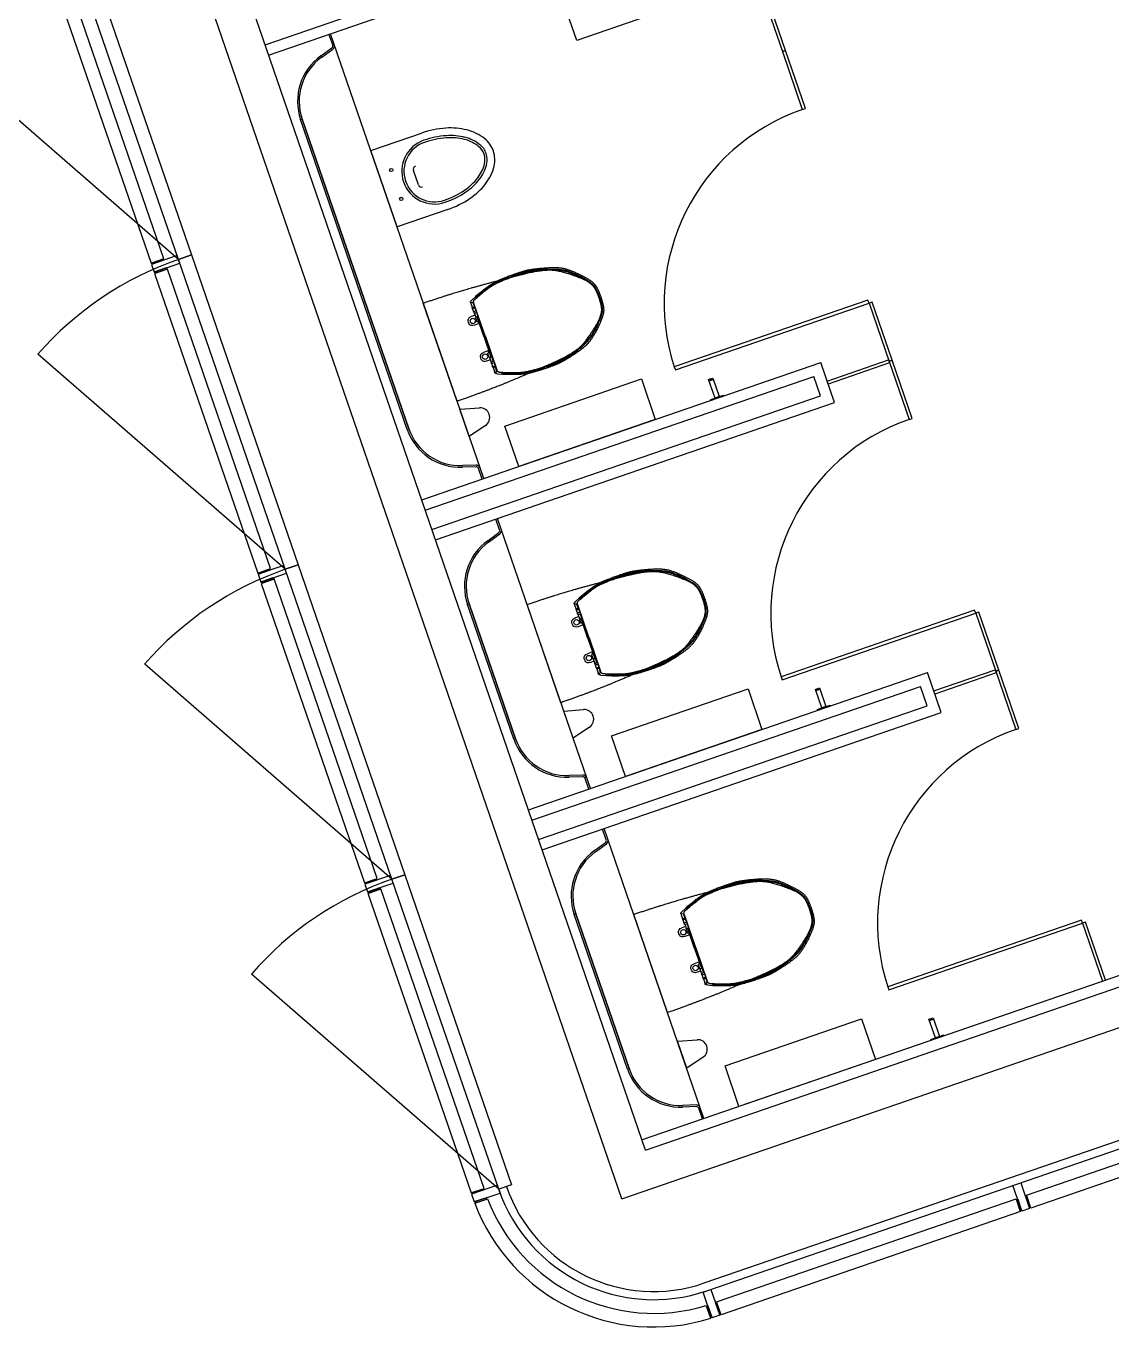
# Model space of a CAD drawing. Extents: x 809431 to 809707, y 818703 to 819368.
# Drawn here: x 809655.187 to 809659.164, y 818739.258 to 818744.021 of the extents above; entities that cross this region are included whole.
import ezdxf

# ---------------------------------------------------------------- set-up
doc = ezdxf.new("R2010")
doc.units = 0
for name, color, linetype in [('MAJ221__', 7, 'Continuous'), ('MAJ228__', 7, 'Continuous'), ('MAJ322__', 7, 'Continuous'), ('MAJ325__', 7, 'Continuous'), ('MAJ342__', 7, 'Continuous'), ('MAJ421__', 7, 'Continuous'), ('MAJ740__', 7, 'Continuous')]:
    doc.layers.add(name, color=color, linetype=linetype)

msp = doc.modelspace()

# ---------------------------------------------------------------- linework, layer by layer
at = {"layer": 'MAJ221__'}
for p, q in [((809657.4557, 818739.9052), (809654.2195, 818749.3036)), ((809657.3689, 818739.7272), (809654.0872, 818749.2581)), ((809656.0623, 818743.952), (809657.7689, 818744.5397)), ((809656.6491, 818742.2477), (809658.0721, 818742.7377)), ((809658.0965, 818742.6668), (809658.0721, 818742.7377)), ((809656.6735, 818742.1768), (809658.0965, 818742.6668)), ((809657.0398, 818741.1131), (809658.4628, 818741.6031)), ((809657.4557, 818739.9052), (809662.3535, 818741.5916)), ((809658.4872, 818741.5322), (809658.4628, 818741.6031)), ((809657.0642, 818741.0422), (809658.4872, 818741.5322)), ((809657.3689, 818739.7272), (809662.5314, 818741.5048))]:
    msp.add_line(p, q, dxfattribs=at)
at = {"layer": 'MAJ228__'}
for p, q in [((809657.6708, 818739.4187), (809663.3439, 818741.3721)), ((809657.6806, 818739.3904), (809663.3537, 818741.3438))]:
    msp.add_line(p, q, dxfattribs=at)
for radius in [0.6, 0.57]:
    msp.add_arc((809657.4852, 818739.9577), radius, 199, 289, dxfattribs=at)
at = {"layer": 'MAJ322__'}
for p, q in [((809655.7459, 818743.1662), (809654.8402, 818743.9535)), ((809656.1365, 818742.0316), (809655.2309, 818742.8188)), ((809656.5272, 818740.8969), (809655.6216, 818741.6842)), ((809656.9179, 818739.7623), (809656.0123, 818740.5496))]:
    msp.add_line(p, q, dxfattribs=at)
for centre in [(809655.7459, 818743.1662), (809656.1365, 818742.0316), (809656.5272, 818740.8969), (809656.9179, 818739.7623)]:
    msp.add_arc(centre, 1.2, 109, 139, dxfattribs=at)
at = {"layer": 'MAJ325__'}
for points in [[(809657.9678, 818743.9313), (809657.7725, 818744.4986), (809657.7611, 818744.4947), (809657.9565, 818743.9274)], [(809655.7459, 818743.1662), (809655.3552, 818744.3008), (809655.4025, 818744.3171), (809655.7931, 818743.1825)], [(809658.0411, 818743.7185), (809657.9678, 818743.9313), (809657.9565, 818743.9274), (809658.0297, 818743.7146)], [(809656.1365, 818742.0316), (809655.7459, 818743.1662), (809655.7931, 818743.1825), (809656.1838, 818742.0478)], [(809658.2739, 818743.0055), (809658.27, 818743.0168), (809657.5609, 818742.7727), (809657.5648, 818742.7613)], [(809658.3585, 818742.7967), (809658.2853, 818743.0094), (809658.2739, 818743.0055), (809658.3472, 818742.7927)], [(809658.1202, 818742.7209), (809658.3452, 818742.7984), (809658.3491, 818742.7871), (809658.1241, 818742.7096)], [(809658.4318, 818742.5839), (809658.3585, 818742.7967), (809658.3472, 818742.7927), (809658.4204, 818742.58)], [(809656.5272, 818740.8969), (809656.1365, 818742.0316), (809656.1838, 818742.0478), (809656.5745, 818740.9132)], [(809658.6646, 818741.8709), (809658.6607, 818741.8822), (809657.9516, 818741.638), (809657.9555, 818741.6267)], [(809658.7492, 818741.662), (809658.6759, 818741.8748), (809658.6646, 818741.8709), (809658.7378, 818741.6581)], [(809658.5109, 818741.5863), (809658.7359, 818741.6638), (809658.7398, 818741.6525), (809658.5148, 818741.575)], [(809658.8224, 818741.4493), (809658.7492, 818741.662), (809658.7378, 818741.6581), (809658.8111, 818741.4454)], [(809656.9179, 818739.7623), (809656.5272, 818740.8969), (809656.5745, 818740.9132), (809656.9652, 818739.7786)], [(809659.0553, 818740.7362), (809659.0514, 818740.7476), (809658.3422, 818740.5034), (809658.3461, 818740.4921)], [(809659.1399, 818740.5274), (809659.0666, 818740.7402), (809659.0553, 818740.7362), (809659.1285, 818740.5235)]]:
    msp.add_lwpolyline(points, close=True, dxfattribs=at)
for centre in [(809658.2739, 818743.0055), (809658.6646, 818741.8709), (809659.0553, 818740.7362)]:
    msp.add_arc(centre, 0.75, 109, 198.0833, dxfattribs=at)
at = {"layer": 'MAJ342__'}
for p, q in [((809656.8301, 818739.7109), (809656.8774, 818739.7272)), ((809657.6778, 818739.3369), (809657.6941, 818739.2896))]:
    msp.add_line(p, q, dxfattribs=at)
for points in [[(809655.2671, 818744.2493), (809655.6448, 818743.1525), (809655.6921, 818743.1688), (809655.3144, 818744.2656)], [(809655.6464, 818743.1478), (809655.6562, 818743.1195), (809655.7507, 818743.152), (809655.741, 818743.1804)], [(809655.6493, 818743.1488), (809655.6476, 818743.1535), (809655.6892, 818743.1678), (809655.6909, 818743.1631)], [(809655.6578, 818743.1147), (809656.0355, 818742.0179), (809656.0828, 818742.0342), (809655.7051, 818743.131)], [(809655.659, 818743.1204), (809655.6607, 818743.1157), (809655.7023, 818743.13), (809655.7006, 818743.1348)], [(809656.0371, 818742.0132), (809656.0469, 818741.9848), (809656.1414, 818742.0174), (809656.1317, 818742.0458)], [(809656.0399, 818742.0142), (809656.0383, 818742.0189), (809656.0799, 818742.0332), (809656.0815, 818742.0285)], [(809656.0485, 818741.9801), (809656.4262, 818740.8833), (809656.4734, 818740.8996), (809656.0958, 818741.9964)], [(809656.0497, 818741.9858), (809656.0513, 818741.9811), (809656.0929, 818741.9954), (809656.0913, 818742.0001)], [(809656.4278, 818740.8786), (809656.4376, 818740.8502), (809656.5321, 818740.8828), (809656.5223, 818740.9111)], [(809656.4306, 818740.8795), (809656.429, 818740.8843), (809656.4706, 818740.8986), (809656.4722, 818740.8939)], [(809656.4392, 818740.8455), (809656.8168, 818739.7487), (809656.8641, 818739.765), (809656.4865, 818740.8618)], [(809656.4404, 818740.8512), (809656.442, 818740.8465), (809656.4836, 818740.8608), (809656.482, 818740.8655)], [(809659.9635, 818740.0707), (809658.8667, 818739.693), (809658.8504, 818739.7403), (809659.9472, 818740.1179)], [(809656.8185, 818739.7439), (809656.8282, 818739.7156), (809656.9228, 818739.7481), (809656.913, 818739.7765)], [(809658.8619, 818739.6914), (809658.8336, 818739.6816), (809658.801, 818739.7762), (809658.8294, 818739.7859)], [(809656.8213, 818739.7449), (809656.8197, 818739.7497), (809656.8613, 818739.764), (809656.8629, 818739.7593)], [(809656.8311, 818739.7166), (809656.8327, 818739.7118), (809656.8743, 818739.7262), (809656.8727, 818739.7309)], [(809658.8288, 818739.68), (809657.732, 818739.3023), (809657.7157, 818739.3496), (809658.8126, 818739.7272)], [(809658.8326, 818739.6844), (809658.8279, 818739.6828), (809658.8135, 818739.7244), (809658.8183, 818739.726)], [(809658.8609, 818739.6942), (809658.8657, 818739.6958), (809658.8513, 818739.7374), (809658.8466, 818739.7358)], [(809657.7273, 818739.3007), (809657.6989, 818739.2909), (809657.6664, 818739.3855), (809657.6947, 818739.3952)], [(809657.7263, 818739.3035), (809657.7311, 818739.3051), (809657.7167, 818739.3468), (809657.712, 818739.3451)], [(809657.698, 818739.2938), (809657.6932, 818739.2921), (809657.6789, 818739.3337), (809657.6836, 818739.3354)]]:
    msp.add_lwpolyline(points, close=True, dxfattribs=at)
for radius, start, end in [(0.65, 200.7632, 287.2368), (0.7, 200.6372, 287.3628)]:
    msp.add_arc((809657.4852, 818739.9577), radius, start, end, dxfattribs=at)
at = {"layer": 'MAJ421__'}
for p, q in [((809656.0753, 818743.9142), (809657.8198, 818744.5149)), ((809656.31, 818743.9512), (809656.2965, 818743.9904)), ((809656.3157, 818743.9532), (809656.3022, 818743.9923)), ((809656.2663, 818743.9116), (809656.3068, 818743.941)), ((809656.2698, 818743.9067), (809656.3103, 818743.9361)), ((809656.5887, 818742.546), (809656.1983, 818743.6798)), ((809656.583, 818742.544), (809656.1926, 818743.6779)), ((809656.6361, 818742.2855), (809658.0969, 818742.7885)), ((809658.1474, 818742.642), (809658.0969, 818742.7885)), ((809656.6865, 818742.139), (809658.1474, 818742.642)), ((809656.8348, 818742.4129), (809656.7848, 818742.4112)), ((809656.835, 818742.4069), (809656.785, 818742.4052)), ((809656.8573, 818742.3617), (809656.8438, 818742.4009)), ((809656.863, 818742.3637), (809656.8495, 818742.4028)), ((809656.9213, 818742.176), (809656.9078, 818742.2152)), ((809656.9269, 818742.178), (809656.9135, 818742.2171)), ((809656.8776, 818742.1364), (809656.9181, 818742.1658)), ((809656.8811, 818742.1315), (809656.9216, 818742.1609)), ((809656.9737, 818741.4094), (809656.8039, 818741.9027)), ((809656.9794, 818741.4113), (809656.8095, 818741.9046)), ((809657.0268, 818741.1509), (809658.4876, 818741.6539)), ((809658.538, 818741.5074), (809658.4876, 818741.6539)), ((809662.3405, 818741.6295), (809657.4427, 818739.943)), ((809657.0772, 818741.0044), (809658.538, 818741.5074)), ((809657.2255, 818741.2783), (809657.1755, 818741.2766)), ((809657.2257, 818741.2723), (809657.1757, 818741.2706)), ((809657.248, 818741.2271), (809657.2345, 818741.2663)), ((809657.2537, 818741.2291), (809657.2402, 818741.2682)), ((809657.312, 818741.0414), (809657.2985, 818741.0805)), ((809657.3176, 818741.0433), (809657.3041, 818741.0825)), ((809657.2682, 818741.0018), (809657.3087, 818741.0312)), ((809657.2718, 818740.9969), (809657.3123, 818741.0263)), ((809657.3896, 818740.2015), (809657.1946, 818740.768)), ((809657.3953, 818740.2034), (809657.2002, 818740.77)), ((809657.6414, 818740.0704), (809657.5914, 818740.0687)), ((809657.6416, 818740.0644), (809657.5916, 818740.0627)), ((809657.6696, 818740.0212), (809657.6561, 818740.0603)), ((809657.6639, 818740.0192), (809657.6504, 818740.0584))]:
    msp.add_line(p, q, dxfattribs=at)
for centre, radius, start, end in [((809656.3015, 818743.9483), 0.009, 306, 19), ((809656.3015, 818743.9483), 0.015, 306, 19), ((809656.3874, 818743.7449), 0.206, 126, 199), ((809656.3874, 818743.7449), 0.2, 126, 199), ((809656.7778, 818742.6111), 0.206, 199, 272), ((809656.7778, 818742.6111), 0.2, 199, 272), ((809656.8353, 818742.3979), 0.015, 19, 92), ((809656.8353, 818742.3979), 0.009, 19, 92), ((809656.9128, 818742.1731), 0.009, 306, 19), ((809656.9128, 818742.1731), 0.015, 306, 19), ((809656.9987, 818741.9697), 0.206, 126, 199), ((809656.9987, 818741.9697), 0.2, 126, 199), ((809657.1685, 818741.4764), 0.206, 199, 272), ((809657.1685, 818741.4764), 0.2, 199, 272), ((809657.226, 818741.2633), 0.015, 19, 92), ((809657.226, 818741.2633), 0.009, 19, 92), ((809657.3034, 818741.0385), 0.009, 306, 19), ((809657.3034, 818741.0385), 0.015, 306, 19), ((809657.3893, 818740.8351), 0.206, 126, 199), ((809657.3893, 818740.8351), 0.2, 126, 199), ((809657.5844, 818740.2685), 0.206, 199, 272), ((809657.5844, 818740.2685), 0.2, 199, 272), ((809657.6419, 818740.0554), 0.015, 19, 92), ((809657.6419, 818740.0554), 0.009, 19, 92)]:
    msp.add_arc(centre, radius, start, end, dxfattribs=at)
at = {"layer": 'MAJ740__'}
for p, q in [((809656.863, 818742.3637), (809656.3022, 818743.9923)), ((809656.8191, 818743.0166), (809656.8317, 818743.0282)), ((809656.7656, 818742.6465), (809656.6417, 818743.0065)), ((809656.8154, 818743.0085), (809656.8241, 818743.0092)), ((809656.8218, 818742.9903), (809656.8171, 818743.0039)), ((809656.8276, 818742.9703), (809656.8212, 818742.989)), ((809656.8218, 818742.9903), (809656.8285, 818742.9926)), ((809656.8231, 818742.9865), (809656.8302, 818742.989)), ((809656.8291, 818742.9939), (809656.8247, 818743.0067)), ((809656.8269, 818742.9753), (809656.8341, 818742.9778)), ((809656.8693, 818742.8832), (809656.8274, 818743.0049)), ((809656.8289, 818742.9697), (809656.8355, 818742.972)), ((809656.8295, 818742.9682), (809656.834, 818742.9551)), ((809656.8302, 818742.9694), (809656.8367, 818742.9717)), ((809656.8347, 818742.9791), (809656.8315, 818742.9884)), ((809656.8368, 818742.9714), (809656.8674, 818742.8826)), ((809656.8318, 818742.9616), (809656.8177, 818742.9568)), ((809656.8474, 818742.9314), (809656.8287, 818742.925)), ((809656.8334, 818742.9522), (809656.8383, 818742.9382)), ((809656.8391, 818742.9552), (809656.834, 818742.9535)), ((809656.8353, 818742.9545), (809656.8381, 818742.9554)), ((809656.8645, 818742.8819), (809656.8394, 818742.9548)), ((809656.8447, 818742.9394), (809656.8395, 818742.9376)), ((809656.8444, 818742.9356), (809656.8433, 818742.9389)), ((809656.8435, 818742.9353), (809656.8458, 818742.9361)), ((809656.8435, 818742.9353), (809656.8436, 818742.9348)), ((809656.8442, 818742.9345), (809656.8461, 818742.9351)), ((809656.8645, 818742.8819), (809656.8896, 818742.809)), ((809656.8978, 818742.7943), (809656.8672, 818742.8831)), ((809656.8691, 818742.8838), (809656.911, 818742.7621)), ((809656.8815, 818742.8323), (809656.8628, 818742.8259)), ((809656.8833, 818742.8073), (809656.8785, 818742.8213)), ((809656.8843, 818742.8244), (809656.8791, 818742.8226)), ((809656.8808, 818742.8269), (809656.8806, 818742.8274)), ((809656.8808, 818742.8269), (809656.8831, 818742.8277)), ((809656.8809, 818742.828), (809656.8828, 818742.8286)), ((809656.8817, 818742.8272), (809656.8828, 818742.8239)), ((809656.8878, 818742.7989), (809656.8738, 818742.7941)), ((809656.8896, 818742.8084), (809656.8846, 818742.8067)), ((809656.8901, 818742.7924), (809656.8856, 818742.8055)), ((809656.8862, 818742.8067), (809656.889, 818742.8077)), ((809656.8899, 818742.7895), (809656.8963, 818742.7708)), ((809656.8905, 818742.7908), (809656.8972, 818742.7931)), ((809656.8913, 818742.7918), (809656.8979, 818742.794)), ((809656.8924, 818742.7851), (809656.8996, 818742.7876)), ((809656.8963, 818742.7739), (809656.9035, 818742.7764)), ((809656.9009, 818742.787), (809656.9041, 818742.7776)), ((809656.8976, 818742.7702), (809656.9043, 818742.7725)), ((809656.8976, 818742.7702), (809656.9023, 818742.7565)), ((809656.9038, 818742.7519), (809656.911, 818742.7567)), ((809656.9055, 818742.7719), (809656.9099, 818742.7591)), ((809656.9117, 818742.7478), (809656.9288, 818742.7464)), ((809657.6883, 818742.7219), (809657.7035, 818742.7271)), ((809656.7756, 818742.6175), (809656.8477, 818742.6228)), ((809656.8098, 818742.5183), (809656.7756, 818742.6175)), ((809656.8698, 818742.5585), (809656.8098, 818742.5183)), ((809657.2537, 818741.2291), (809656.9135, 818742.2171)), ((809657.1991, 818741.9132), (809657.2117, 818741.9248)), ((809657.1455, 818741.5431), (809657.0216, 818741.9031)), ((809657.1953, 818741.9051), (809657.204, 818741.9058)), ((809657.2017, 818741.8869), (809657.197, 818741.9005)), ((809657.2076, 818741.8669), (809657.2011, 818741.8856)), ((809657.2017, 818741.8869), (809657.2084, 818741.8892)), ((809657.203, 818741.8831), (809657.2102, 818741.8856)), ((809657.209, 818741.8904), (809657.2046, 818741.9032)), ((809657.2069, 818741.8719), (809657.214, 818741.8744)), ((809657.2492, 818741.7798), (809657.2073, 818741.9015)), ((809657.2088, 818741.8663), (809657.2155, 818741.8686)), ((809657.2147, 818741.8756), (809657.2114, 818741.885)), ((809657.2117, 818741.8582), (809657.1977, 818741.8534)), ((809657.2274, 818741.828), (809657.2086, 818741.8216)), ((809657.2095, 818741.8647), (809657.214, 818741.8517)), ((809657.2101, 818741.866), (809657.2166, 818741.8683)), ((809657.2134, 818741.8488), (809657.2182, 818741.8348)), ((809657.219, 818741.8518), (809657.214, 818741.8501)), ((809657.2152, 818741.851), (809657.218, 818741.852)), ((809657.2167, 818741.868), (809657.2473, 818741.7792)), ((809657.2444, 818741.7785), (809657.2193, 818741.8514)), ((809657.2246, 818741.836), (809657.2194, 818741.8342)), ((809657.2243, 818741.8322), (809657.2232, 818741.8355)), ((809657.2234, 818741.8318), (809657.2258, 818741.8326)), ((809657.2234, 818741.8318), (809657.2236, 818741.8314)), ((809657.2242, 818741.8311), (809657.2261, 818741.8317)), ((809657.2444, 818741.7785), (809657.2695, 818741.7055)), ((809657.2777, 818741.6909), (809657.2472, 818741.7797)), ((809657.249, 818741.7804), (809657.2909, 818741.6587)), ((809657.2615, 818741.7289), (809657.2428, 818741.7225)), ((809657.2678, 818741.6955), (809657.2537, 818741.6907)), ((809657.2633, 818741.7039), (809657.2584, 818741.7179)), ((809657.2642, 818741.721), (809657.259, 818741.7192)), ((809657.2607, 818741.7235), (809657.2606, 818741.7239)), ((809657.2607, 818741.7235), (809657.2631, 818741.7243)), ((809657.2609, 818741.7246), (809657.2628, 818741.7252)), ((809657.2616, 818741.7238), (809657.2628, 818741.7205)), ((809657.2696, 818741.705), (809657.2645, 818741.7033)), ((809657.27, 818741.689), (809657.2655, 818741.7021)), ((809657.2661, 818741.7033), (809657.2689, 818741.7043)), ((809657.2698, 818741.6861), (809657.2763, 818741.6674)), ((809657.2704, 818741.6873), (809657.2771, 818741.6896)), ((809657.2713, 818741.6884), (809657.2778, 818741.6906)), ((809657.2724, 818741.6817), (809657.2795, 818741.6842)), ((809657.2808, 818741.6836), (809657.284, 818741.6742)), ((809657.2762, 818741.6705), (809657.2834, 818741.673)), ((809657.2775, 818741.6668), (809657.2842, 818741.6691)), ((809657.2775, 818741.6668), (809657.2822, 818741.6531)), ((809657.2837, 818741.6485), (809657.291, 818741.6533)), ((809657.2855, 818741.6685), (809657.2899, 818741.6556)), ((809657.2916, 818741.6444), (809657.3087, 818741.643)), ((809658.079, 818741.5873), (809658.0942, 818741.5925)), ((809657.156, 818741.5127), (809657.2281, 818741.5179)), ((809657.1902, 818741.4134), (809657.156, 818741.5127)), ((809657.2502, 818741.4537), (809657.1902, 818741.4134)), ((809657.6696, 818740.0212), (809657.3041, 818741.0825)), ((809657.5897, 818740.7785), (809657.6024, 818740.7902)), ((809657.5362, 818740.4085), (809657.4123, 818740.7684)), ((809657.586, 818740.7705), (809657.5947, 818740.7712)), ((809657.5924, 818740.7522), (809657.5877, 818740.7659)), ((809657.5982, 818740.7323), (809657.5918, 818740.751)), ((809657.5924, 818740.7522), (809657.5991, 818740.7546)), ((809657.5937, 818740.7485), (809657.6009, 818740.751)), ((809657.5997, 818740.7558), (809657.5953, 818740.7686)), ((809657.5976, 818740.7373), (809657.6047, 818740.7398)), ((809657.6399, 818740.6452), (809657.598, 818740.7669)), ((809657.5995, 818740.7317), (809657.6062, 818740.734)), ((809657.6002, 818740.7301), (809657.6047, 818740.717)), ((809657.6008, 818740.7314), (809657.6073, 818740.7336)), ((809657.6053, 818740.741), (809657.6021, 818740.7504)), ((809657.6074, 818740.7334), (809657.638, 818740.6445)), ((809657.6024, 818740.7236), (809657.5884, 818740.7187)), ((809657.618, 818740.6934), (809657.5993, 818740.687)), ((809657.604, 818740.7142), (809657.6089, 818740.7002)), ((809657.6097, 818740.7172), (809657.6047, 818740.7155)), ((809657.6059, 818740.7164), (809657.6087, 818740.7174)), ((809657.6351, 818740.6438), (809657.61, 818740.7168)), ((809657.6153, 818740.7013), (809657.6101, 818740.6996)), ((809657.615, 818740.6975), (809657.6139, 818740.7009)), ((809657.6141, 818740.6972), (809657.6164, 818740.698)), ((809657.6141, 818740.6972), (809657.6142, 818740.6967)), ((809657.6149, 818740.6964), (809657.6168, 818740.6971)), ((809657.6351, 818740.6438), (809657.6602, 818740.5709)), ((809657.6684, 818740.5563), (809657.6378, 818740.6451)), ((809657.6397, 818740.6457), (809657.6816, 818740.524)), ((809657.6522, 818740.5943), (809657.6334, 818740.5878)), ((809657.6539, 818740.5693), (809657.6491, 818740.5833)), ((809657.6549, 818740.5863), (809657.6497, 818740.5846)), ((809657.6514, 818740.5888), (809657.6512, 818740.5893)), ((809657.6514, 818740.5888), (809657.6538, 818740.5897)), ((809657.6515, 818740.5899), (809657.6534, 818740.5906)), ((809657.6523, 818740.5892), (809657.6535, 818740.5859)), ((809657.6584, 818740.5609), (809657.6444, 818740.5561)), ((809657.6602, 818740.5704), (809657.6552, 818740.5687)), ((809657.6607, 818740.5543), (809657.6562, 818740.5674)), ((809657.6568, 818740.5687), (809657.6596, 818740.5697)), ((809657.6605, 818740.5515), (809657.6669, 818740.5328)), ((809657.6611, 818740.5527), (809657.6678, 818740.555)), ((809657.6619, 818740.5537), (809657.6685, 818740.556)), ((809657.663, 818740.5471), (809657.6702, 818740.5496)), ((809657.6669, 818740.5359), (809657.6741, 818740.5383)), ((809657.6715, 818740.549), (809657.6747, 818740.5396)), ((809657.6682, 818740.5321), (809657.6749, 818740.5344)), ((809657.6682, 818740.5321), (809657.6729, 818740.5185)), ((809657.6744, 818740.5138), (809657.6816, 818740.5186)), ((809657.6762, 818740.5338), (809657.6806, 818740.521)), ((809657.6823, 818740.5098), (809657.6994, 818740.5084)), ((809658.4949, 818740.3794), (809658.5101, 818740.3846)), ((809657.5721, 818740.3043), (809657.6442, 818740.3095)), ((809657.6063, 818740.205), (809657.5721, 818740.3043)), ((809657.6663, 818740.2453), (809657.6063, 818740.205))]:
    msp.add_line(p, q, dxfattribs=at)
for points in [[(809657.2036, 818743.9675), (809657.1237, 818744.1996), (809657.4178, 818744.3008), (809657.4977, 818744.0687)], [(809656.583, 818742.544), (809656.1926, 818743.6779), (809656.1983, 818743.6798), (809656.5887, 818742.546)], [(809657.4402, 818742.7285), (809657.4913, 818742.58), (809656.9911, 818742.4078), (809656.94, 818742.5562)], [(809657.6951, 818742.6502), (809657.6941, 818742.653), (809657.7102, 818742.6585), (809657.6867, 818742.7266), (809657.7018, 818742.7318), (809657.7253, 818742.6638), (809657.7414, 818742.6693), (809657.7423, 818742.6665)], [(809657.7018, 818742.7318), (809657.7253, 818742.6638), (809657.7102, 818742.6585), (809657.6867, 818742.7266)], [(809657.694, 818742.7238), (809657.6924, 818742.7286), (809657.6962, 818742.7299), (809657.6978, 818742.7251)], [(809657.6951, 818742.6502), (809657.6941, 818742.653), (809657.7414, 818742.6693), (809657.7423, 818742.6665)], [(809656.9737, 818741.4094), (809656.8039, 818741.9027), (809656.8095, 818741.9046), (809656.9794, 818741.4113)], [(809657.8309, 818741.5938), (809657.882, 818741.4454), (809657.3818, 818741.2732), (809657.3307, 818741.4216)], [(809658.0857, 818741.5156), (809658.0848, 818741.5184), (809658.1008, 818741.5239), (809658.0774, 818741.592), (809658.0925, 818741.5972), (809658.116, 818741.5291), (809658.132, 818741.5347), (809658.133, 818741.5318)], [(809658.0925, 818741.5972), (809658.116, 818741.5291), (809658.1008, 818741.5239), (809658.0774, 818741.592)], [(809658.0847, 818741.5892), (809658.0831, 818741.594), (809658.0869, 818741.5953), (809658.0885, 818741.5905)], [(809658.0857, 818741.5156), (809658.0848, 818741.5184), (809658.132, 818741.5347), (809658.133, 818741.5318)], [(809657.3896, 818740.2015), (809657.1946, 818740.768), (809657.2002, 818740.77), (809657.3953, 818740.2034)], [(809658.2468, 818740.3859), (809658.2979, 818740.2375), (809657.7977, 818740.0653), (809657.7466, 818740.2137)], [(809658.5017, 818740.3077), (809658.5007, 818740.3105), (809658.5167, 818740.316), (809658.4933, 818740.3841), (809658.5084, 818740.3893), (809658.5319, 818740.3212), (809658.548, 818740.3268), (809658.5489, 818740.3239)], [(809658.5084, 818740.3893), (809658.5319, 818740.3212), (809658.5167, 818740.316), (809658.4933, 818740.3841)], [(809658.5006, 818740.3813), (809658.499, 818740.3861), (809658.5028, 818740.3874), (809658.5044, 818740.3826)], [(809658.5017, 818740.3077), (809658.5007, 818740.3105), (809658.548, 818740.3268), (809658.5489, 818740.3239)]]:
    msp.add_lwpolyline(points, close=True, dxfattribs=at)
for points in [[(809656.4494, 818743.565), (809656.6347, 818743.6288)], [(809656.7311, 818743.3489), (809656.5457, 818743.2851), (809656.4494, 818743.565)], [(809656.6239, 818743.4389), (809656.6057, 818743.4918)]]:
    msp.add_lwpolyline(points, dxfattribs=at)
for centre, radius in [((809656.5245, 818743.4935), 0.006), ((809656.561, 818743.3876), 0.006), ((809656.8232, 818742.9409), 0.00989), ((809656.8683, 818742.81), 0.00989), ((809657.2032, 818741.8375), 0.00989), ((809657.2482, 818741.7066), 0.00989), ((809657.5938, 818740.7028), 0.00989), ((809657.6389, 818740.5719), 0.00989)]:
    msp.add_circle(centre, radius, dxfattribs=at)
for centre, radius, start, end in [((809656.7486, 818743.2978), 0.35, 93.9505, 109), ((809656.7415, 818743.4006), 0.2469, 76.0115, 93.9505), ((809656.7597, 818743.4734), 0.172, 51.5425, 76.0115), ((809656.6829, 818743.4888), 0.12, 109, 289), ((809656.6829, 818743.4888), 0.112, 109, 289), ((809656.7486, 818743.2978), 0.322, 93.9505, 109), ((809656.7486, 818743.2978), 0.314, 93.9505, 109), ((809656.7415, 818743.4006), 0.2189, 76.0115, 93.9505), ((809656.7415, 818743.4006), 0.2109, 76.0115, 93.9505), ((809656.7597, 818743.4734), 0.136, 51.5425, 76.0115), ((809656.7597, 818743.4734), 0.144, 51.5425, 76.0115), ((809656.8054, 818743.531), 0.0704, 19, 51.5425), ((809656.8054, 818743.531), 0.0984, 19, 51.5425), ((809656.8054, 818743.531), 0.0624, 19, 51.5425), ((809656.8054, 818743.531), 0.0624, 346.4575, 19), ((809656.8054, 818743.531), 0.0704, 346.4575, 19), ((809656.8054, 818743.531), 0.0984, 346.4575, 19), ((809656.617, 818743.4958), 0.012, 109, 199), ((809656.7339, 818743.5483), 0.136, 321.9885, 346.4575), ((809656.7339, 818743.5483), 0.144, 321.9885, 346.4575), ((809656.7339, 818743.5483), 0.172, 321.9885, 346.4575), ((809656.6748, 818743.5944), 0.2109, 304.0495, 321.9885), ((809656.6748, 818743.5944), 0.2189, 304.0495, 321.9885), ((809656.6748, 818743.5944), 0.2469, 304.0495, 321.9885), ((809656.6353, 818743.4428), 0.012, 199, 289), ((809656.6171, 818743.6798), 0.314, 289, 304.0495), ((809656.6171, 818743.6798), 0.322, 289, 304.0495), ((809656.6171, 818743.6798), 0.35, 289, 304.0495), ((809656.8502, 818742.5877), 0.0351, 303.8615, 94.1383), ((809657.2307, 818741.4829), 0.0351, 303.8615, 94.1383), ((809657.6467, 818740.2745), 0.0351, 303.8615, 94.1383)]:
    msp.add_arc(centre, radius, start, end, dxfattribs=at)
for points, degree in [([(809656.8366, 818743.0291), (809656.8781, 818743.064), (809656.9256, 818743.0909), (809656.9768, 818743.1085)], 2), ([(809656.8368, 818743.0343), (809656.8782, 818743.0687), (809656.9255, 818743.0953), (809656.9764, 818743.1128)], 2), ([(809656.9234, 818743.0907), (809656.9517, 818743.0983), (809656.9801, 818743.1056), (809657.0085, 818743.1126)], 2), ([(809656.9764, 818743.1128), (809657.0076, 818743.1236), (809657.0399, 818743.1307), (809657.0728, 818743.1339)], 2), ([(809656.9768, 818743.1085), (809657.0148, 818743.1216), (809657.0544, 818743.1291), (809657.0944, 818743.131)], 2), ([(809656.9778, 818743.1057), (809657.0155, 818743.1187), (809657.0548, 818743.1262), (809657.0946, 818743.128)], 2), ([(809657.0085, 818743.1126), (809657.0778, 818743.1298), (809657.1507, 818743.1248), (809657.217, 818743.0983)], 2), ([(809657.0728, 818743.1339), (809657.1256, 818743.1392), (809657.1788, 818743.1291), (809657.226, 818743.105)], 2), ([(809657.0944, 818743.131), (809657.1399, 818743.1316), (809657.1848, 818743.1208), (809657.2251, 818743.0996)], 2), ([(809657.0945, 818743.128), (809657.1395, 818743.1286), (809657.1839, 818743.1179), (809657.2237, 818743.0969)], 2), ([(809656.6417, 818743.0065), (809656.7347, 818743.0374), (809656.8287, 818743.0654), (809656.9234, 818743.0907)], 2), ([(809656.8316, 818743.0209), (809656.8744, 818743.0584), (809656.924, 818743.0872), (809656.9778, 818743.1057)], 2), ([(809657.217, 818743.0983), (809657.249, 818743.0855), (809657.2739, 818743.0594), (809657.2852, 818743.0268)], 2), ([(809657.2237, 818743.0969), (809657.2522, 818743.0819), (809657.2739, 818743.0566), (809657.2844, 818743.0262)], 2), ([(809657.2251, 818743.0996), (809657.2542, 818743.0842), (809657.2765, 818743.0583), (809657.2872, 818743.0271)], 2), ([(809657.226, 818743.105), (809657.257, 818743.0892), (809657.2806, 818743.0619), (809657.2917, 818743.029)], 2), ([(809656.8144, 818743.0099), (809656.8155, 818743.0124), (809656.8171, 818743.0147), (809656.8191, 818743.0166)], 2), ([(809656.8274, 818743.0049), (809656.8254, 818743.0106), (809656.8271, 818743.0169), (809656.8316, 818743.0209)], 2), ([(809656.8366, 818743.0291), (809656.8352, 818743.028), (809656.8334, 818743.0276), (809656.8317, 818743.0282)], 2), ([(809656.8339, 818743.028), (809656.8338, 818743.0304), (809656.8349, 818743.0327), (809656.8368, 818743.0343)], 2), ([(809657.2852, 818743.0268), (809657.2964, 818742.9941), (809657.2929, 818742.9582), (809657.2755, 818742.9283)], 2), ([(809657.2842, 818743.0267), (809657.2947, 818742.9963), (809657.2932, 818742.963), (809657.2799, 818742.9336)], 2), ([(809657.287, 818743.0277), (809657.2977, 818742.9965), (809657.2962, 818742.9624), (809657.2826, 818742.9324)], 2), ([(809657.2917, 818743.029), (809657.3032, 818742.9962), (809657.3014, 818742.9602), (809657.2868, 818742.9287)], 2), ([(809656.8154, 818743.0085), (809656.8149, 818743.0084), (809656.8144, 818743.0088), (809656.8143, 818743.0094), (809656.8143, 818743.0096), (809656.8143, 818743.0097), (809656.8144, 818743.0099)], 3), ([(809656.8171, 818743.0039), (809656.8165, 818743.0054), (809656.8162, 818743.007), (809656.816, 818743.0086)], 2), ([(809656.8212, 818742.989), (809656.821, 818742.9895), (809656.8213, 818742.9901), (809656.8218, 818742.9903)], 2), ([(809656.8231, 818742.9865), (809656.8226, 818742.9864), (809656.822, 818742.9866), (809656.8218, 818742.9872)], 2), ([(809656.8247, 818743.0067), (809656.8244, 818743.0075), (809656.8242, 818743.0083), (809656.8241, 818743.0092)], 2), ([(809656.8263, 818742.9741), (809656.8262, 818742.9746), (809656.8264, 818742.9751), (809656.8269, 818742.9753)], 2), ([(809656.8289, 818742.9697), (809656.8284, 818742.9695), (809656.8278, 818742.9698), (809656.8276, 818742.9703)], 2), ([(809656.8291, 818742.9939), (809656.8293, 818742.9933), (809656.829, 818742.9928), (809656.8285, 818742.9926)], 2), ([(809656.8295, 818742.9682), (809656.8294, 818742.9687), (809656.8296, 818742.9692), (809656.8302, 818742.9694)], 2), ([(809656.8302, 818742.989), (809656.8308, 818742.9892), (809656.8313, 818742.9889), (809656.8315, 818742.9884), (809656.8315, 818742.9884), (809656.8315, 818742.9884), (809656.8315, 818742.9884)], 3), ([(809656.8347, 818742.9791), (809656.8349, 818742.9785), (809656.8346, 818742.978), (809656.8341, 818742.9778)], 2), ([(809656.8355, 818742.972), (809656.8361, 818742.9722), (809656.8366, 818742.9719), (809656.8368, 818742.9714)], 2), ([(809656.8287, 818742.925), (809656.8199, 818742.922), (809656.8103, 818742.9266), (809656.8073, 818742.9354), (809656.8043, 818742.9442), (809656.809, 818742.9538), (809656.8177, 818742.9568)], 3), ([(809656.8334, 818742.9522), (809656.8332, 818742.9528), (809656.8335, 818742.9533), (809656.834, 818742.9535)], 2), ([(809656.8353, 818742.9545), (809656.8348, 818742.9543), (809656.8342, 818742.9546), (809656.834, 818742.9551)], 2), ([(809656.8381, 818742.9554), (809656.8386, 818742.9556), (809656.8392, 818742.9553), (809656.8394, 818742.9548)], 2), ([(809656.8395, 818742.9376), (809656.839, 818742.9374), (809656.8384, 818742.9377), (809656.8383, 818742.9382)], 2), ([(809656.8442, 818742.9345), (809656.844, 818742.9344), (809656.8437, 818742.9345), (809656.8436, 818742.9348)], 2), ([(809657.2755, 818742.9283), (809657.2395, 818742.8667), (809657.1852, 818742.8179), (809657.12, 818742.7887)], 2), ([(809657.2868, 818742.9287), (809657.2644, 818742.8806), (809657.2286, 818742.8399), (809657.1838, 818742.8115)], 2), ([(809657.2799, 818742.9336), (809657.2615, 818742.8925), (809657.2331, 818742.8568), (809657.1973, 818742.8295)], 2), ([(809657.2826, 818742.9324), (809657.264, 818742.8909), (809657.2353, 818742.8547), (809657.1991, 818742.8272)], 2), ([(809656.8738, 818742.7941), (809656.865, 818742.7911), (809656.8554, 818742.7957), (809656.8524, 818742.8045), (809656.8494, 818742.8133), (809656.854, 818742.8229), (809656.8628, 818742.8259)], 3), ([(809656.8785, 818742.8213), (809656.8783, 818742.8219), (809656.8786, 818742.8224), (809656.8791, 818742.8226)], 2), ([(809656.8806, 818742.8274), (809656.8805, 818742.8276), (809656.8807, 818742.8279), (809656.8809, 818742.828)], 2), ([(809657.1973, 818742.8296), (809657.1648, 818742.8065), (809657.1292, 818742.7883), (809657.0916, 818742.7753)], 2), ([(809657.1991, 818742.8272), (809657.1663, 818742.804), (809657.1305, 818742.7855), (809657.0925, 818742.7725)], 2), ([(809656.8846, 818742.8067), (809656.8841, 818742.8065), (809656.8835, 818742.8068), (809656.8833, 818742.8073)], 2), ([(809656.8856, 818742.8055), (809656.8854, 818742.806), (809656.8857, 818742.8066), (809656.8862, 818742.8067)], 2), ([(809656.8896, 818742.809), (809656.8898, 818742.8084), (809656.8895, 818742.8079), (809656.889, 818742.8077)], 2), ([(809656.8899, 818742.7895), (809656.8897, 818742.79), (809656.89, 818742.7906), (809656.8905, 818742.7908)], 2), ([(809656.8913, 818742.7918), (809656.8908, 818742.7916), (809656.8902, 818742.7919), (809656.8901, 818742.7924)], 2), ([(809656.8924, 818742.7851), (809656.8919, 818742.785), (809656.8913, 818742.7852), (809656.8912, 818742.7858)], 2), ([(809656.8957, 818742.7727), (809656.8955, 818742.7732), (809656.8958, 818742.7737), (809656.8963, 818742.7739)], 2), ([(809656.8978, 818742.7943), (809656.898, 818742.7938), (809656.8977, 818742.7932), (809656.8972, 818742.7931)], 2), ([(809656.8996, 818742.7876), (809656.9001, 818742.7878), (809656.9007, 818742.7875), (809656.9009, 818742.787)], 2), ([(809656.9041, 818742.7776), (809656.9043, 818742.7771), (809656.904, 818742.7766), (809656.9035, 818742.7764), (809656.9035, 818742.7764), (809656.9035, 818742.7764), (809656.9035, 818742.7764)], 3), ([(809657.0916, 818742.7753), (809657.0378, 818742.7568), (809656.981, 818742.7489), (809656.9242, 818742.7521)], 2), ([(809657.12, 818742.7887), (809657.0933, 818742.7768), (809657.0664, 818742.7651), (809657.0395, 818742.7536)], 2), ([(809657.1838, 818742.8115), (809657.1559, 818742.7939), (809657.126, 818742.7795), (809657.0948, 818742.7688)], 2), ([(809657.0395, 818742.7536), (809656.9493, 818742.7152), (809656.858, 818742.6795), (809656.7656, 818742.6465)], 2), ([(809656.8976, 818742.7702), (809656.8971, 818742.77), (809656.8965, 818742.7703), (809656.8963, 818742.7708)], 2), ([(809656.9043, 818742.7522), (809656.9034, 818742.7536), (809656.9028, 818742.755), (809656.9023, 818742.7565)], 2), ([(809656.9038, 818742.7502), (809656.9033, 818742.7504), (809656.9031, 818742.751), (809656.9034, 818742.7515), (809656.9035, 818742.7517), (809656.9036, 818742.7518), (809656.9038, 818742.7519)], 3), ([(809656.9117, 818742.7478), (809656.9089, 818742.748), (809656.9062, 818742.7488), (809656.9038, 818742.7502)], 2), ([(809656.9043, 818742.7725), (809656.9048, 818742.7727), (809656.9054, 818742.7724), (809656.9055, 818742.7719)], 2), ([(809656.911, 818742.7567), (809656.9106, 818742.7574), (809656.9102, 818742.7582), (809656.9099, 818742.7591)], 2), ([(809656.9242, 818742.7521), (809656.9182, 818742.7525), (809656.913, 818742.7564), (809656.911, 818742.7621)], 2), ([(809656.9288, 818742.7464), (809656.9297, 818742.7479), (809656.9314, 818742.7488), (809656.9331, 818742.7487)], 2), ([(809656.9365, 818742.7447), (809656.934, 818742.7448), (809656.9318, 818742.746), (809656.9303, 818742.748)], 2), ([(809657.0925, 818742.7725), (809657.0413, 818742.7548), (809656.9873, 818742.7468), (809656.9331, 818742.7487)], 2), ([(809657.0948, 818742.7688), (809657.0439, 818742.7512), (809656.9903, 818742.7431), (809656.9365, 818742.7447)], 2), ([(809657.3563, 818742.0094), (809657.3875, 818742.0202), (809657.4199, 818742.0272), (809657.4527, 818742.0305)], 2), ([(809657.3568, 818742.0051), (809657.3947, 818742.0181), (809657.4343, 818742.0257), (809657.4744, 818742.0276)], 2), ([(809657.3577, 818742.0023), (809657.3954, 818742.0152), (809657.4347, 818742.0228), (809657.4745, 818742.0246)], 2), ([(809657.3884, 818742.0092), (809657.4577, 818742.0263), (809657.5306, 818742.0214), (809657.5969, 818741.9949)], 2), ([(809657.4527, 818742.0305), (809657.5055, 818742.0357), (809657.5587, 818742.0257), (809657.606, 818742.0016)], 2), ([(809657.4744, 818742.0276), (809657.5199, 818742.0282), (809657.5648, 818742.0173), (809657.605, 818741.9961)], 2), ([(809657.4744, 818742.0246), (809657.5194, 818742.0252), (809657.5638, 818742.0145), (809657.6036, 818741.9935)], 2), ([(809657.0216, 818741.9031), (809657.1147, 818741.9339), (809657.2086, 818741.962), (809657.3034, 818741.9873)], 2), ([(809657.2116, 818741.9175), (809657.2543, 818741.955), (809657.304, 818741.9838), (809657.3577, 818742.0023)], 2), ([(809657.2165, 818741.9257), (809657.258, 818741.9605), (809657.3055, 818741.9875), (809657.3568, 818742.0051)], 2), ([(809657.2167, 818741.9309), (809657.2581, 818741.9653), (809657.3054, 818741.9919), (809657.3563, 818742.0094)], 2), ([(809657.3034, 818741.9873), (809657.3317, 818741.9948), (809657.36, 818742.0021), (809657.3884, 818742.0092)], 2), ([(809657.5969, 818741.9949), (809657.629, 818741.9821), (809657.6539, 818741.956), (809657.6651, 818741.9233)], 2), ([(809657.6036, 818741.9935), (809657.6321, 818741.9785), (809657.6538, 818741.9532), (809657.6643, 818741.9227)], 2), ([(809657.605, 818741.9961), (809657.6342, 818741.9808), (809657.6564, 818741.9549), (809657.6671, 818741.9237)], 2), ([(809657.606, 818742.0016), (809657.6369, 818741.9858), (809657.6605, 818741.9585), (809657.6717, 818741.9256)], 2), ([(809657.2073, 818741.9015), (809657.2054, 818741.9072), (809657.207, 818741.9135), (809657.2116, 818741.9175)], 2), ([(809657.2165, 818741.9257), (809657.2152, 818741.9245), (809657.2133, 818741.9242), (809657.2117, 818741.9248)], 2), ([(809657.2139, 818741.9245), (809657.2138, 818741.927), (809657.2148, 818741.9293), (809657.2167, 818741.9309)], 2), ([(809657.6651, 818741.9233), (809657.6764, 818741.8907), (809657.6728, 818741.8547), (809657.6554, 818741.8249)], 2), ([(809657.6641, 818741.9233), (809657.6746, 818741.8928), (809657.6731, 818741.8595), (809657.6599, 818741.8302)], 2), ([(809657.6669, 818741.9243), (809657.6777, 818741.8931), (809657.6761, 818741.859), (809657.6626, 818741.8289)], 2), ([(809657.6717, 818741.9256), (809657.6831, 818741.8928), (809657.6814, 818741.8568), (809657.6667, 818741.8253)], 2), ([(809657.1953, 818741.9051), (809657.1948, 818741.905), (809657.1943, 818741.9054), (809657.1942, 818741.906), (809657.1942, 818741.9061), (809657.1942, 818741.9063), (809657.1943, 818741.9065)], 3), ([(809657.1943, 818741.9065), (809657.1954, 818741.909), (809657.197, 818741.9113), (809657.1991, 818741.9132)], 2), ([(809657.197, 818741.9005), (809657.1965, 818741.902), (809657.1961, 818741.9036), (809657.196, 818741.9051)], 2), ([(809657.2011, 818741.8856), (809657.2009, 818741.8861), (809657.2012, 818741.8867), (809657.2017, 818741.8869)], 2), ([(809657.203, 818741.8831), (809657.2025, 818741.8829), (809657.2019, 818741.8832), (809657.2018, 818741.8837)], 2), ([(809657.2046, 818741.9032), (809657.2043, 818741.9041), (809657.2041, 818741.9049), (809657.204, 818741.9058)], 2), ([(809657.2063, 818741.8706), (809657.2061, 818741.8712), (809657.2064, 818741.8717), (809657.2069, 818741.8719)], 2), ([(809657.209, 818741.8904), (809657.2092, 818741.8899), (809657.2089, 818741.8894), (809657.2084, 818741.8892)], 2), ([(809657.2102, 818741.8856), (809657.2107, 818741.8858), (809657.2113, 818741.8855), (809657.2114, 818741.885), (809657.2114, 818741.885), (809657.2114, 818741.885), (809657.2114, 818741.885)], 3), ([(809657.2147, 818741.8756), (809657.2148, 818741.8751), (809657.2146, 818741.8746), (809657.214, 818741.8744)], 2), ([(809657.2155, 818741.8686), (809657.216, 818741.8688), (809657.2166, 818741.8685), (809657.2167, 818741.868)], 2), ([(809657.2086, 818741.8216), (809657.1998, 818741.8185), (809657.1903, 818741.8232), (809657.1873, 818741.832), (809657.1842, 818741.8408), (809657.1889, 818741.8503), (809657.1977, 818741.8534)], 3), ([(809657.2088, 818741.8663), (809657.2083, 818741.8661), (809657.2077, 818741.8664), (809657.2076, 818741.8669)], 2), ([(809657.2095, 818741.8647), (809657.2093, 818741.8653), (809657.2096, 818741.8658), (809657.2101, 818741.866)], 2), ([(809657.2134, 818741.8488), (809657.2132, 818741.8493), (809657.2135, 818741.8499), (809657.214, 818741.8501)], 2), ([(809657.2152, 818741.851), (809657.2147, 818741.8509), (809657.2142, 818741.8511), (809657.214, 818741.8517)], 2), ([(809657.218, 818741.852), (809657.2186, 818741.8522), (809657.2191, 818741.8519), (809657.2193, 818741.8514)], 2), ([(809657.2194, 818741.8342), (809657.2189, 818741.834), (809657.2184, 818741.8343), (809657.2182, 818741.8348)], 2), ([(809657.2242, 818741.8311), (809657.2239, 818741.831), (809657.2236, 818741.8311), (809657.2236, 818741.8314)], 2), ([(809657.6554, 818741.8249), (809657.6195, 818741.7633), (809657.5651, 818741.7144), (809657.4999, 818741.6853)], 2), ([(809657.6667, 818741.8253), (809657.6443, 818741.7771), (809657.6086, 818741.7365), (809657.5637, 818741.7081)], 2), ([(809657.6599, 818741.8302), (809657.6414, 818741.7891), (809657.613, 818741.7533), (809657.5772, 818741.7261)], 2), ([(809657.6626, 818741.8289), (809657.6439, 818741.7875), (809657.6152, 818741.7513), (809657.579, 818741.7237)], 2), ([(809657.5773, 818741.7262), (809657.5448, 818741.7031), (809657.5092, 818741.6848), (809657.4715, 818741.6719)], 2), ([(809657.2537, 818741.6907), (809657.2449, 818741.6876), (809657.2354, 818741.6923), (809657.2323, 818741.7011), (809657.2293, 818741.7099), (809657.234, 818741.7194), (809657.2428, 818741.7225)], 3), ([(809657.2584, 818741.7179), (809657.2583, 818741.7184), (809657.2585, 818741.719), (809657.259, 818741.7192)], 2), ([(809657.2606, 818741.7239), (809657.2605, 818741.7242), (809657.2606, 818741.7245), (809657.2609, 818741.7246)], 2), ([(809657.2645, 818741.7033), (809657.264, 818741.7031), (809657.2634, 818741.7034), (809657.2633, 818741.7039)], 2), ([(809657.2655, 818741.7021), (809657.2653, 818741.7026), (809657.2656, 818741.7031), (809657.2661, 818741.7033)], 2), ([(809657.2695, 818741.7055), (809657.2697, 818741.705), (809657.2694, 818741.7045), (809657.2689, 818741.7043)], 2), ([(809657.2698, 818741.6861), (809657.2696, 818741.6866), (809657.2699, 818741.6872), (809657.2704, 818741.6873)], 2), ([(809657.2713, 818741.6884), (809657.2707, 818741.6882), (809657.2702, 818741.6885), (809657.27, 818741.689)], 2), ([(809657.2724, 818741.6817), (809657.2718, 818741.6815), (809657.2713, 818741.6818), (809657.2711, 818741.6823)], 2), ([(809657.2777, 818741.6909), (809657.2779, 818741.6904), (809657.2776, 818741.6898), (809657.2771, 818741.6896)], 2), ([(809657.2795, 818741.6842), (809657.28, 818741.6844), (809657.2806, 818741.6841), (809657.2808, 818741.6836)], 2), ([(809657.4999, 818741.6853), (809657.4732, 818741.6734), (809657.4464, 818741.6617), (809657.4194, 818741.6502)], 2), ([(809657.579, 818741.7237), (809657.5463, 818741.7005), (809657.5104, 818741.6821), (809657.4725, 818741.6691)], 2), ([(809657.5637, 818741.7081), (809657.5358, 818741.6904), (809657.506, 818741.6761), (809657.4748, 818741.6653)], 2), ([(809657.4194, 818741.6502), (809657.3292, 818741.6118), (809657.2379, 818741.5761), (809657.1455, 818741.5431)], 2), ([(809657.2756, 818741.6692), (809657.2754, 818741.6698), (809657.2757, 818741.6703), (809657.2762, 818741.6705)], 2), ([(809657.2775, 818741.6668), (809657.277, 818741.6666), (809657.2764, 818741.6669), (809657.2763, 818741.6674)], 2), ([(809657.2842, 818741.6488), (809657.2834, 818741.6502), (809657.2827, 818741.6516), (809657.2822, 818741.6531)], 2), ([(809657.2837, 818741.6468), (809657.2833, 818741.647), (809657.2831, 818741.6476), (809657.2833, 818741.6481), (809657.2834, 818741.6482), (809657.2835, 818741.6484), (809657.2837, 818741.6485)], 3), ([(809657.284, 818741.6742), (809657.2842, 818741.6737), (809657.2839, 818741.6731), (809657.2834, 818741.673), (809657.2834, 818741.673), (809657.2834, 818741.673), (809657.2834, 818741.673)], 3), ([(809657.2916, 818741.6444), (809657.2888, 818741.6446), (809657.2862, 818741.6454), (809657.2837, 818741.6468)], 2), ([(809657.2842, 818741.6691), (809657.2847, 818741.6692), (809657.2853, 818741.669), (809657.2855, 818741.6685)], 2), ([(809657.291, 818741.6533), (809657.2905, 818741.654), (809657.2902, 818741.6548), (809657.2899, 818741.6556)], 2), ([(809657.3041, 818741.6487), (809657.2981, 818741.649), (809657.2929, 818741.653), (809657.2909, 818741.6587)], 2), ([(809657.4715, 818741.6719), (809657.4177, 818741.6533), (809657.3609, 818741.6455), (809657.3041, 818741.6487)], 2), ([(809657.3087, 818741.643), (809657.3097, 818741.6445), (809657.3113, 818741.6454), (809657.3131, 818741.6453)], 2), ([(809657.3164, 818741.6413), (809657.314, 818741.6414), (809657.3117, 818741.6426), (809657.3103, 818741.6445)], 2), ([(809657.4725, 818741.6691), (809657.4213, 818741.6514), (809657.3672, 818741.6434), (809657.3131, 818741.6453)], 2), ([(809657.4748, 818741.6653), (809657.4239, 818741.6478), (809657.3702, 818741.6397), (809657.3164, 818741.6413)], 2), ([(809657.6072, 818740.791), (809657.6487, 818740.8259), (809657.6962, 818740.8528), (809657.7475, 818740.8705)], 2), ([(809657.6074, 818740.7963), (809657.6488, 818740.8307), (809657.6961, 818740.8573), (809657.747, 818740.8748)], 2), ([(809657.6941, 818740.8527), (809657.7223, 818740.8602), (809657.7507, 818740.8675), (809657.7791, 818740.8746)], 2), ([(809657.747, 818740.8748), (809657.7782, 818740.8855), (809657.8105, 818740.8926), (809657.8434, 818740.8959)], 2), ([(809657.7475, 818740.8705), (809657.7854, 818740.8835), (809657.825, 818740.8911), (809657.865, 818740.893)], 2), ([(809657.7484, 818740.8677), (809657.7861, 818740.8806), (809657.8254, 818740.8881), (809657.8652, 818740.89)], 2), ([(809657.7791, 818740.8746), (809657.8484, 818740.8917), (809657.9213, 818740.8867), (809657.9876, 818740.8603)], 2), ([(809657.8434, 818740.8959), (809657.8962, 818740.9011), (809657.9494, 818740.8911), (809657.9967, 818740.867)], 2), ([(809657.865, 818740.893), (809657.9105, 818740.8935), (809657.9555, 818740.8827), (809657.9957, 818740.8615)], 2), ([(809657.8651, 818740.89), (809657.9101, 818740.8906), (809657.9545, 818740.8799), (809657.9943, 818740.8589)], 2), ([(809657.4123, 818740.7684), (809657.5054, 818740.7993), (809657.5993, 818740.8274), (809657.6941, 818740.8527)], 2), ([(809657.6023, 818740.7829), (809657.645, 818740.8204), (809657.6947, 818740.8492), (809657.7484, 818740.8677)], 2), ([(809657.9876, 818740.8603), (809658.0197, 818740.8475), (809658.0446, 818740.8214), (809658.0558, 818740.7887)], 2), ([(809657.9943, 818740.8589), (809658.0228, 818740.8439), (809658.0445, 818740.8186), (809658.055, 818740.7881)], 2), ([(809657.9957, 818740.8615), (809658.0249, 818740.8462), (809658.0471, 818740.8202), (809658.0578, 818740.7891)], 2), ([(809657.9967, 818740.867), (809658.0276, 818740.8511), (809658.0512, 818740.8239), (809658.0624, 818740.791)], 2), ([(809657.585, 818740.7718), (809657.5861, 818740.7744), (809657.5877, 818740.7767), (809657.5897, 818740.7785)], 2), ([(809657.598, 818740.7669), (809657.596, 818740.7726), (809657.5977, 818740.7789), (809657.6023, 818740.7829)], 2), ([(809657.6072, 818740.791), (809657.6059, 818740.7899), (809657.604, 818740.7896), (809657.6024, 818740.7902)], 2), ([(809657.6045, 818740.7899), (809657.6045, 818740.7924), (809657.6055, 818740.7947), (809657.6074, 818740.7963)], 2), ([(809658.0558, 818740.7887), (809658.0671, 818740.7561), (809658.0635, 818740.7201), (809658.0461, 818740.6903)], 2), ([(809658.0548, 818740.7887), (809658.0653, 818740.7582), (809658.0638, 818740.7249), (809658.0506, 818740.6955)], 2), ([(809658.0576, 818740.7896), (809658.0683, 818740.7585), (809658.0668, 818740.7244), (809658.0533, 818740.6943)], 2), ([(809658.0624, 818740.791), (809658.0738, 818740.7581), (809658.072, 818740.7222), (809658.0574, 818740.6906)], 2), ([(809657.586, 818740.7705), (809657.5855, 818740.7704), (809657.585, 818740.7708), (809657.5849, 818740.7713), (809657.5849, 818740.7715), (809657.5849, 818740.7717), (809657.585, 818740.7718)], 3), ([(809657.5877, 818740.7659), (809657.5872, 818740.7674), (809657.5868, 818740.7689), (809657.5866, 818740.7705)], 2), ([(809657.5918, 818740.751), (809657.5916, 818740.7515), (809657.5919, 818740.7521), (809657.5924, 818740.7522)], 2), ([(809657.5937, 818740.7485), (809657.5932, 818740.7483), (809657.5926, 818740.7486), (809657.5924, 818740.7491)], 2), ([(809657.5953, 818740.7686), (809657.595, 818740.7694), (809657.5948, 818740.7703), (809657.5947, 818740.7712)], 2), ([(809657.5969, 818740.736), (809657.5968, 818740.7365), (809657.597, 818740.7371), (809657.5976, 818740.7373)], 2), ([(809657.5995, 818740.7317), (809657.599, 818740.7315), (809657.5984, 818740.7318), (809657.5982, 818740.7323)], 2), ([(809657.5997, 818740.7558), (809657.5999, 818740.7553), (809657.5996, 818740.7547), (809657.5991, 818740.7546)], 2), ([(809657.6002, 818740.7301), (809657.6, 818740.7306), (809657.6003, 818740.7312), (809657.6008, 818740.7314)], 2), ([(809657.6009, 818740.751), (809657.6014, 818740.7512), (809657.6019, 818740.7509), (809657.6021, 818740.7504), (809657.6021, 818740.7504), (809657.6021, 818740.7504), (809657.6021, 818740.7504)], 3), ([(809657.6053, 818740.741), (809657.6055, 818740.7405), (809657.6052, 818740.7399), (809657.6047, 818740.7398)], 2), ([(809657.6062, 818740.734), (809657.6067, 818740.7342), (809657.6072, 818740.7339), (809657.6074, 818740.7334)], 2), ([(809657.5993, 818740.687), (809657.5905, 818740.6839), (809657.581, 818740.6886), (809657.5779, 818740.6974), (809657.5749, 818740.7062), (809657.5796, 818740.7157), (809657.5884, 818740.7187)], 3), ([(809657.604, 818740.7142), (809657.6039, 818740.7147), (809657.6041, 818740.7153), (809657.6047, 818740.7155)], 2), ([(809657.6059, 818740.7164), (809657.6054, 818740.7162), (809657.6048, 818740.7165), (809657.6047, 818740.717)], 2), ([(809657.6087, 818740.7174), (809657.6092, 818740.7176), (809657.6098, 818740.7173), (809657.61, 818740.7168)], 2), ([(809657.6101, 818740.6996), (809657.6096, 818740.6994), (809657.609, 818740.6997), (809657.6089, 818740.7002)], 2), ([(809657.6149, 818740.6964), (809657.6146, 818740.6964), (809657.6143, 818740.6965), (809657.6142, 818740.6967)], 2), ([(809658.0461, 818740.6903), (809658.0102, 818740.6286), (809657.9558, 818740.5798), (809657.8906, 818740.5507)], 2), ([(809658.0574, 818740.6906), (809658.035, 818740.6425), (809657.9993, 818740.6019), (809657.9544, 818740.5735)], 2), ([(809658.0506, 818740.6955), (809658.0321, 818740.6545), (809658.0037, 818740.6187), (809657.9679, 818740.5915)], 2), ([(809658.0533, 818740.6943), (809658.0346, 818740.6528), (809658.0059, 818740.6167), (809657.9697, 818740.5891)], 2), ([(809657.6444, 818740.5561), (809657.6356, 818740.553), (809657.626, 818740.5577), (809657.623, 818740.5665), (809657.62, 818740.5753), (809657.6247, 818740.5848), (809657.6334, 818740.5878)], 3), ([(809657.6491, 818740.5833), (809657.6489, 818740.5838), (809657.6492, 818740.5844), (809657.6497, 818740.5846)], 2), ([(809657.6512, 818740.5893), (809657.6511, 818740.5896), (809657.6513, 818740.5899), (809657.6515, 818740.5899)], 2), ([(809657.968, 818740.5915), (809657.9355, 818740.5685), (809657.8999, 818740.5502), (809657.8622, 818740.5372)], 2), ([(809657.9697, 818740.5891), (809657.937, 818740.5659), (809657.9011, 818740.5475), (809657.8632, 818740.5344)], 2), ([(809657.6552, 818740.5687), (809657.6547, 818740.5685), (809657.6541, 818740.5688), (809657.6539, 818740.5693)], 2), ([(809657.6562, 818740.5674), (809657.656, 818740.568), (809657.6563, 818740.5685), (809657.6568, 818740.5687)], 2), ([(809657.6602, 818740.5709), (809657.6604, 818740.5704), (809657.6601, 818740.5698), (809657.6596, 818740.5697)], 2), ([(809657.6605, 818740.5515), (809657.6603, 818740.552), (809657.6606, 818740.5525), (809657.6611, 818740.5527)], 2), ([(809657.6619, 818740.5537), (809657.6614, 818740.5536), (809657.6609, 818740.5538), (809657.6607, 818740.5543)], 2), ([(809657.663, 818740.5471), (809657.6625, 818740.5469), (809657.662, 818740.5472), (809657.6618, 818740.5477)], 2), ([(809657.6663, 818740.5346), (809657.6661, 818740.5351), (809657.6664, 818740.5357), (809657.6669, 818740.5359)], 2), ([(809657.6684, 818740.5563), (809657.6686, 818740.5557), (809657.6683, 818740.5552), (809657.6678, 818740.555)], 2), ([(809657.6702, 818740.5496), (809657.6707, 818740.5497), (809657.6713, 818740.5495), (809657.6715, 818740.549)], 2), ([(809657.6747, 818740.5396), (809657.6749, 818740.5391), (809657.6746, 818740.5385), (809657.6741, 818740.5383), (809657.6741, 818740.5383), (809657.6741, 818740.5383), (809657.6741, 818740.5383)], 3), ([(809657.8622, 818740.5372), (809657.8084, 818740.5187), (809657.7516, 818740.5109), (809657.6948, 818740.5141)], 2), ([(809657.8906, 818740.5507), (809657.8639, 818740.5388), (809657.8371, 818740.5271), (809657.8101, 818740.5156)], 2), ([(809657.9544, 818740.5735), (809657.9265, 818740.5558), (809657.8967, 818740.5415), (809657.8654, 818740.5307)], 2), ([(809657.8101, 818740.5156), (809657.7199, 818740.4772), (809657.6286, 818740.4415), (809657.5362, 818740.4085)], 2), ([(809657.6682, 818740.5321), (809657.6677, 818740.532), (809657.6671, 818740.5322), (809657.6669, 818740.5328)], 2), ([(809657.6749, 818740.5142), (809657.6741, 818740.5155), (809657.6734, 818740.517), (809657.6729, 818740.5185)], 2), ([(809657.6744, 818740.5121), (809657.6739, 818740.5124), (809657.6738, 818740.513), (809657.674, 818740.5135), (809657.6741, 818740.5136), (809657.6742, 818740.5138), (809657.6744, 818740.5138)], 3), ([(809657.6823, 818740.5098), (809657.6795, 818740.51), (809657.6768, 818740.5108), (809657.6744, 818740.5121)], 2), ([(809657.6749, 818740.5344), (809657.6754, 818740.5346), (809657.676, 818740.5344), (809657.6762, 818740.5338)], 2), ([(809657.6816, 818740.5186), (809657.6812, 818740.5194), (809657.6808, 818740.5202), (809657.6806, 818740.521)], 2), ([(809657.6948, 818740.5141), (809657.6888, 818740.5144), (809657.6836, 818740.5184), (809657.6816, 818740.524)], 2), ([(809657.6994, 818740.5084), (809657.7003, 818740.5099), (809657.702, 818740.5107), (809657.7038, 818740.5107)], 2), ([(809657.7071, 818740.5067), (809657.7047, 818740.5068), (809657.7024, 818740.508), (809657.701, 818740.5099)], 2), ([(809657.8632, 818740.5344), (809657.8119, 818740.5168), (809657.7579, 818740.5087), (809657.7038, 818740.5107)], 2), ([(809657.8654, 818740.5307), (809657.8146, 818740.5132), (809657.7609, 818740.5051), (809657.7071, 818740.5067)], 2)]:
    msp.add_open_spline(points, degree=degree, dxfattribs=at)

doc.saveas('drawing.dxf')
